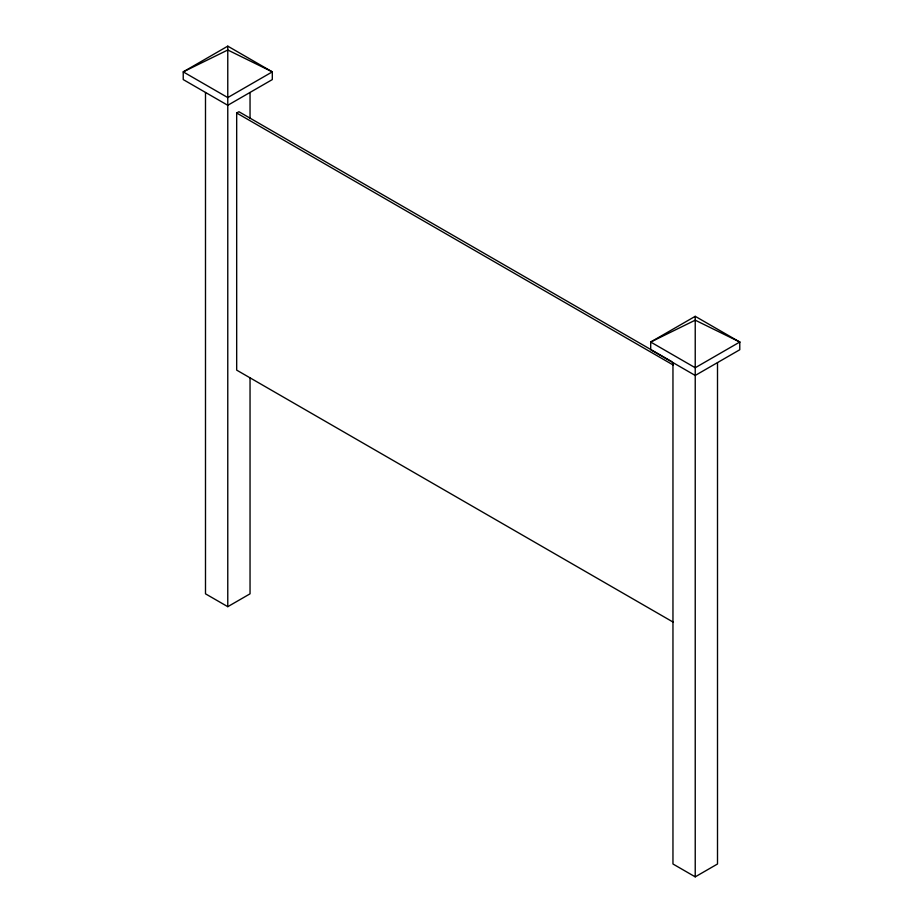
<?xml version="1.0" encoding="UTF-8"?>
<svg xmlns="http://www.w3.org/2000/svg" width="923" height="923" viewBox="0 0 923 923"><rect width="100%" height="100%" fill="white"/><g stroke="black" fill="none" stroke-linecap="round" stroke-linejoin="round"><path stroke-width="1.38" d="M227.773 46.15L183.227 71.867L183.227 79.574L227.773 105.291L272.308 79.574L272.308 71.867L227.773 46.15L227.773 606.676L250.041 593.824L250.041 377.749M673.386 622.252L236.68 370.123L236.68 112.998L238.907 111.718L671.863 361.689M695.227 316.324L650.692 342.029L650.692 349.748L695.227 375.453L739.773 349.748L739.773 342.029L695.227 316.324L695.227 876.85L717.506 863.997L717.506 362.704M236.68 112.998L673.386 365.127M227.773 606.676L205.494 593.824L205.494 92.542M695.227 876.85L672.959 863.997L672.959 362.704M250.041 92.542L250.041 118.467M272.308 71.867L227.773 97.573L183.227 71.867L227.773 50.004L272.308 71.867M739.773 342.029L695.227 367.746L650.692 342.029L695.227 320.177L739.773 342.029"/></g></svg>
